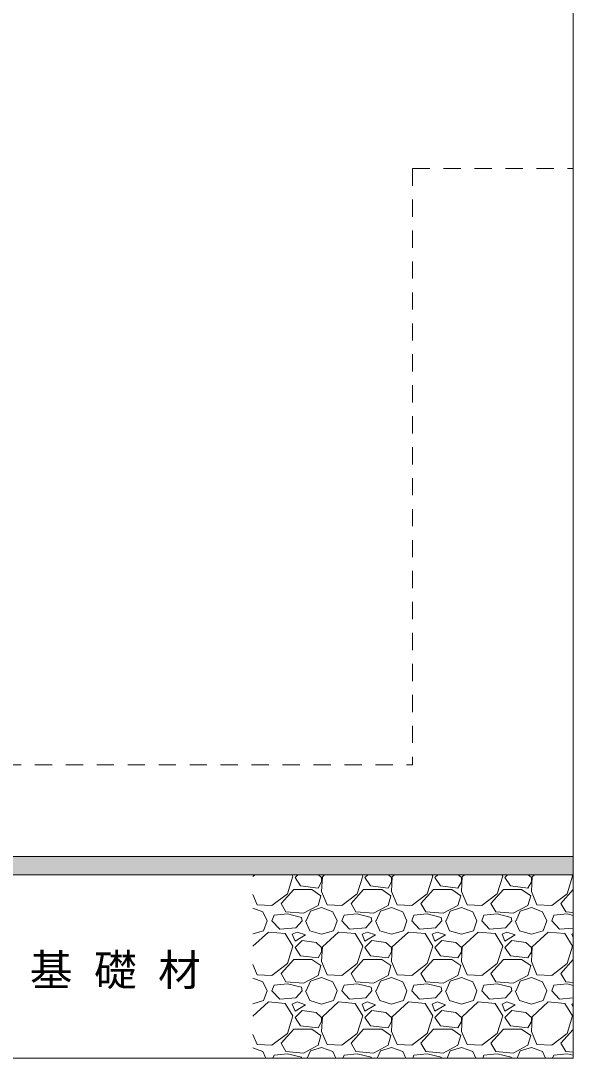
# Model space of a CAD drawing. Units: millimetres at full size; details may follow other scales. Extents: x 95 to 26200, y 7460 to 13400.
# Drawn here: x 11391 to 11993, y 9946 to 11077 of the extents above; entities that cross this region are included whole.
import ezdxf
from ezdxf.enums import TextEntityAlignment as Align

# ---------------------------------------------------------------- set-up
doc = ezdxf.new("R2010")
doc.units = ezdxf.units.MM
doc.header["$LTSCALE"] = 25
doc.linetypes.add('USER1', pattern=[1.35, 0.75, -0.6])
doc.layers.add('ハッチング', color=7, linetype='Continuous')
doc.layers.add('文字', color=7, linetype='Continuous')
for name, color, linetype, lineweight in [('ハッチング_基礎', 150, 'Continuous', 5), ('本体', 2, 'Continuous', 20), ('舗装・基礎', 7, 'Continuous', 20)]:
    doc.layers.add(name, color=color, linetype=linetype, lineweight=lineweight)
doc.styles.add('ＭＳ ゴシック', font='')
doc.styles.get('ＭＳ ゴシック').set_extended_font_data('MS Gothic')

msp = doc.modelspace()

# ---------------------------------------------------------------- hatches: boundary and pattern name
at = {"layer": 'ハッチング'}
msp.add_hatch(color=256, dxfattribs=at).paths.add_polyline_path([(10995.2, 10166.22), (10995.2, 10146.22), (11993.2, 10146.22), (11993.2, 10166.22)])

# ---------------------------------------------------------------- linework, layer by layer
at = {"layer": 'ハッチング_基礎'}
for p, q in [((11646.06, 10146.22), (11644.2, 10144.52)), ((11681.67, 10125.66), (11687.77, 10144.71)), ((11687.77, 10144.71), (11686.84, 10146.22)), ((11693.09, 10146.22), (11690.05, 10143.19)), ((11690.05, 10143.19), (11696.15, 10134.04)), ((11715.2, 10131.76), (11719.01, 10138.61)), ((11719.01, 10143.19), (11715.54, 10146.22)), ((11719.77, 10143.95), (11719.01, 10127.95)), ((11719.01, 10138.61), (11719.01, 10143.19)), ((11722.26, 10146.22), (11719.77, 10143.95)), ((11757.87, 10125.66), (11763.97, 10144.71)), ((11763.97, 10144.71), (11763.04, 10146.22)), ((11769.29, 10146.22), (11766.25, 10143.19)), ((11766.25, 10143.19), (11772.35, 10134.04)), ((11791.4, 10131.76), (11795.21, 10138.61)), ((11795.21, 10143.19), (11791.74, 10146.22)), ((11795.97, 10143.95), (11795.21, 10127.95)), ((11795.21, 10138.61), (11795.21, 10143.19)), ((11798.46, 10146.22), (11795.97, 10143.95)), ((11834.07, 10125.66), (11840.17, 10144.71)), ((11840.17, 10144.71), (11839.24, 10146.22)), ((11845.49, 10146.22), (11842.45, 10143.19)), ((11842.45, 10143.19), (11848.55, 10134.04)), ((11867.6, 10131.76), (11871.41, 10138.61)), ((11871.41, 10143.19), (11867.94, 10146.22)), ((11872.17, 10143.95), (11871.41, 10127.95)), ((11871.41, 10138.61), (11871.41, 10143.19)), ((11874.66, 10146.22), (11872.17, 10143.95)), ((11910.27, 10125.66), (11916.37, 10144.71)), ((11916.37, 10144.71), (11915.44, 10146.22)), ((11921.69, 10146.22), (11918.65, 10143.19)), ((11918.65, 10143.19), (11924.75, 10134.04)), ((11943.8, 10131.76), (11947.61, 10138.61)), ((11947.61, 10143.19), (11944.14, 10146.22)), ((11948.37, 10143.95), (11947.61, 10127.95)), ((11947.61, 10138.61), (11947.61, 10143.19)), ((11950.86, 10146.22), (11948.37, 10143.95)), ((11986.47, 10125.66), (11992.57, 10144.71)), ((11992.57, 10144.71), (11991.64, 10146.22)), ((11644.2, 10124.65), (11648.9, 10113.47)), ((11664.91, 10112.71), (11681.67, 10125.66)), ((11674.81, 10114.99), (11688.53, 10130.23)), ((11688.53, 10130.23), (11708.34, 10130.23)), ((11696.15, 10134.04), (11715.2, 10131.76)), ((11708.34, 10130.23), (11718.25, 10123.37)), ((11719.01, 10127.95), (11725.1, 10113.47)), ((11741.11, 10112.71), (11757.87, 10125.66)), ((11751.01, 10114.99), (11764.73, 10130.23)), ((11764.73, 10130.23), (11784.54, 10130.23)), ((11772.35, 10134.04), (11791.4, 10131.76)), ((11784.54, 10130.23), (11794.45, 10123.37)), ((11795.21, 10127.95), (11801.3, 10113.47)), ((11817.31, 10112.71), (11834.07, 10125.66)), ((11827.21, 10114.99), (11840.93, 10130.23)), ((11840.93, 10130.23), (11860.74, 10130.23)), ((11848.55, 10134.04), (11867.6, 10131.76)), ((11860.74, 10130.23), (11870.65, 10123.37)), ((11871.41, 10127.95), (11877.5, 10113.47)), ((11893.51, 10112.71), (11910.27, 10125.66)), ((11903.41, 10114.99), (11917.13, 10130.23)), ((11917.13, 10130.23), (11936.94, 10130.23)), ((11924.75, 10134.04), (11943.8, 10131.76)), ((11936.94, 10130.23), (11946.85, 10123.37)), ((11947.61, 10127.95), (11953.7, 10113.47)), ((11969.71, 10112.71), (11986.47, 10125.66)), ((11979.61, 10114.99), (11993.2, 10130.09)), ((11648.9, 10113.47), (11664.91, 10112.71)), ((11680.15, 10105.85), (11674.81, 10114.99)), ((11715.2, 10112.71), (11699.2, 10104.32)), ((11718.25, 10123.37), (11715.2, 10112.71)), ((11725.1, 10113.47), (11741.11, 10112.71)), ((11756.35, 10105.85), (11751.01, 10114.99)), ((11791.4, 10112.71), (11775.4, 10104.32)), ((11794.45, 10123.37), (11791.4, 10112.71)), ((11801.3, 10113.47), (11817.31, 10112.71)), ((11832.55, 10105.85), (11827.21, 10114.99)), ((11867.6, 10112.71), (11851.6, 10104.32)), ((11870.65, 10123.37), (11867.6, 10112.71)), ((11877.5, 10113.47), (11893.51, 10112.71)), ((11908.75, 10105.85), (11903.41, 10114.99)), ((11943.8, 10112.71), (11927.8, 10104.32)), ((11946.85, 10123.37), (11943.8, 10112.71)), ((11953.7, 10113.47), (11969.71, 10112.71)), ((11984.95, 10105.85), (11979.61, 10114.99)), ((11644.2, 10109.9), (11655, 10105.85)), ((11655, 10105.85), (11659.57, 10095.94)), ((11664.91, 10095.94), (11667.19, 10102.04)), ((11681.67, 10103.56), (11667.19, 10102.04)), ((11699.2, 10104.32), (11680.15, 10105.85)), ((11696.91, 10099.75), (11681.67, 10103.56)), ((11702.24, 10095.94), (11706.82, 10106.61)), ((11706.82, 10106.61), (11719.01, 10110.42)), ((11719.01, 10110.42), (11731.2, 10105.85)), ((11731.2, 10105.85), (11735.77, 10095.94)), ((11741.11, 10095.94), (11743.39, 10102.04)), ((11757.87, 10103.56), (11743.39, 10102.04)), ((11775.4, 10104.32), (11756.35, 10105.85)), ((11773.11, 10099.75), (11757.87, 10103.56)), ((11778.44, 10095.94), (11783.02, 10106.61)), ((11783.02, 10106.61), (11795.21, 10110.42)), ((11795.21, 10110.42), (11807.4, 10105.85)), ((11807.4, 10105.85), (11811.97, 10095.94)), ((11817.31, 10095.94), (11819.59, 10102.04)), ((11834.07, 10103.56), (11819.59, 10102.04)), ((11851.6, 10104.32), (11832.55, 10105.85)), ((11849.31, 10099.75), (11834.07, 10103.56)), ((11854.64, 10095.94), (11859.22, 10106.61)), ((11859.22, 10106.61), (11871.41, 10110.42)), ((11871.41, 10110.42), (11883.6, 10105.85)), ((11883.6, 10105.85), (11888.17, 10095.94)), ((11893.51, 10095.94), (11895.79, 10102.04)), ((11910.27, 10103.56), (11895.79, 10102.04)), ((11927.8, 10104.32), (11908.75, 10105.85)), ((11925.51, 10099.75), (11910.27, 10103.56)), ((11930.84, 10095.94), (11935.42, 10106.61)), ((11935.42, 10106.61), (11947.61, 10110.42)), ((11947.61, 10110.42), (11959.8, 10105.85)), ((11959.8, 10105.85), (11964.37, 10095.94)), ((11969.71, 10095.94), (11971.99, 10102.04)), ((11986.47, 10103.56), (11971.99, 10102.04)), ((11993.2, 10105.19), (11984.95, 10105.85)), ((11993.2, 10101.88), (11986.47, 10103.56)), ((11655.76, 10085.27), (11659.57, 10095.94)), ((11673.29, 10086.8), (11664.91, 10095.94)), ((11697.67, 10095.94), (11690.81, 10088.32)), ((11697.67, 10095.94), (11696.91, 10099.75)), ((11701.48, 10095.94), (11706.05, 10085.27)), ((11731.96, 10085.27), (11735.77, 10095.94)), ((11749.49, 10086.8), (11741.11, 10095.94)), ((11773.87, 10095.94), (11767.01, 10088.32)), ((11773.87, 10095.94), (11773.11, 10099.75)), ((11777.68, 10095.94), (11782.25, 10085.27)), ((11808.16, 10085.27), (11811.97, 10095.94)), ((11825.69, 10086.8), (11817.31, 10095.94)), ((11850.07, 10095.94), (11843.21, 10088.32)), ((11850.07, 10095.94), (11849.31, 10099.75)), ((11853.88, 10095.94), (11858.45, 10085.27)), ((11884.36, 10085.27), (11888.17, 10095.94)), ((11901.89, 10086.8), (11893.51, 10095.94)), ((11926.27, 10095.94), (11919.41, 10088.32)), ((11926.27, 10095.94), (11925.51, 10099.75)), ((11930.08, 10095.94), (11934.65, 10085.27)), ((11960.56, 10085.27), (11964.37, 10095.94)), ((11978.09, 10086.8), (11969.71, 10095.94)), ((11644.2, 10081.87), (11655.76, 10085.27)), ((11661.09, 10083.75), (11644.2, 10068.32)), ((11679.38, 10082.23), (11661.1, 10083.75)), ((11690.81, 10088.32), (11673.29, 10086.8)), ((11687.77, 10068.51), (11679.38, 10082.23)), ((11692.34, 10083.75), (11687, 10081.46)), ((11687, 10081.46), (11690.05, 10073.84)), ((11690.05, 10073.84), (11701.48, 10080.7)), ((11701.48, 10080.7), (11692.34, 10083.75)), ((11706.05, 10085.27), (11719.01, 10081.46)), ((11719.01, 10081.46), (11731.96, 10085.27)), ((11737.29, 10083.75), (11719.77, 10067.75)), ((11755.58, 10082.23), (11737.3, 10083.75)), ((11767.01, 10088.32), (11749.49, 10086.8)), ((11763.97, 10068.51), (11755.58, 10082.23)), ((11768.54, 10083.75), (11763.2, 10081.46)), ((11763.2, 10081.46), (11766.25, 10073.84)), ((11766.25, 10073.84), (11777.68, 10080.7)), ((11777.68, 10080.7), (11768.54, 10083.75)), ((11782.25, 10085.27), (11795.21, 10081.46)), ((11795.21, 10081.46), (11808.16, 10085.27)), ((11813.49, 10083.75), (11795.97, 10067.75)), ((11831.78, 10082.23), (11813.5, 10083.75)), ((11843.21, 10088.32), (11825.69, 10086.8)), ((11840.17, 10068.51), (11831.78, 10082.23)), ((11844.74, 10083.75), (11839.4, 10081.46)), ((11839.4, 10081.46), (11842.45, 10073.84)), ((11842.45, 10073.84), (11853.88, 10080.7)), ((11853.88, 10080.7), (11844.74, 10083.75)), ((11858.45, 10085.27), (11871.41, 10081.46)), ((11871.41, 10081.46), (11884.36, 10085.27)), ((11889.69, 10083.75), (11872.17, 10067.75)), ((11907.98, 10082.23), (11889.7, 10083.75)), ((11919.41, 10088.32), (11901.89, 10086.8)), ((11916.37, 10068.51), (11907.98, 10082.23)), ((11920.94, 10083.75), (11915.6, 10081.46)), ((11915.6, 10081.46), (11918.65, 10073.84)), ((11918.65, 10073.84), (11930.08, 10080.7)), ((11930.08, 10080.7), (11920.94, 10083.75)), ((11934.65, 10085.27), (11947.61, 10081.46)), ((11947.61, 10081.46), (11960.56, 10085.27)), ((11965.89, 10083.75), (11948.37, 10067.75)), ((11984.18, 10082.23), (11965.9, 10083.75)), ((11993.2, 10088.11), (11978.09, 10086.8)), ((11992.57, 10068.51), (11984.18, 10082.23)), ((11993.2, 10082.06), (11991.8, 10081.46)), ((11991.8, 10081.46), (11993.2, 10077.98)), ((11681.67, 10049.46), (11687.77, 10068.51)), ((11697.67, 10074.61), (11690.05, 10066.99)), ((11712.91, 10072.32), (11697.67, 10074.61)), ((11719.01, 10066.99), (11712.91, 10072.32)), ((11719.77, 10067.75), (11719.01, 10051.75)), ((11757.87, 10049.46), (11763.97, 10068.51)), ((11773.87, 10074.61), (11766.25, 10066.99)), ((11789.11, 10072.32), (11773.87, 10074.61)), ((11795.21, 10066.99), (11789.11, 10072.32)), ((11795.97, 10067.75), (11795.21, 10051.75)), ((11834.07, 10049.46), (11840.17, 10068.51)), ((11850.07, 10074.61), (11842.45, 10066.99)), ((11865.31, 10072.32), (11850.07, 10074.61)), ((11871.41, 10066.99), (11865.31, 10072.32)), ((11872.17, 10067.75), (11871.41, 10051.75)), ((11910.27, 10049.46), (11916.37, 10068.51)), ((11926.27, 10074.61), (11918.65, 10066.99)), ((11941.51, 10072.32), (11926.27, 10074.61)), ((11947.61, 10066.99), (11941.51, 10072.32)), ((11948.37, 10067.75), (11947.61, 10051.75)), ((11986.47, 10049.46), (11992.57, 10068.51)), ((11690.05, 10066.99), (11696.15, 10057.84)), ((11696.15, 10057.84), (11715.2, 10055.56)), ((11715.2, 10055.56), (11719.01, 10062.41)), ((11719.01, 10062.41), (11719.01, 10066.99)), ((11766.25, 10066.99), (11772.35, 10057.84)), ((11772.35, 10057.84), (11791.4, 10055.56)), ((11791.4, 10055.56), (11795.21, 10062.41)), ((11795.21, 10062.41), (11795.21, 10066.99)), ((11842.45, 10066.99), (11848.55, 10057.84)), ((11848.55, 10057.84), (11867.6, 10055.56)), ((11867.6, 10055.56), (11871.41, 10062.41)), ((11871.41, 10062.41), (11871.41, 10066.99)), ((11918.65, 10066.99), (11924.75, 10057.84)), ((11924.75, 10057.84), (11943.8, 10055.56)), ((11943.8, 10055.56), (11947.61, 10062.41)), ((11947.61, 10062.41), (11947.61, 10066.99)), ((11644.2, 10048.45), (11648.9, 10037.27)), ((11664.91, 10036.51), (11681.67, 10049.46)), ((11674.81, 10038.79), (11688.53, 10054.03)), ((11688.53, 10054.03), (11708.34, 10054.03)), ((11708.34, 10054.03), (11718.25, 10047.17)), ((11718.25, 10047.17), (11715.2, 10036.51)), ((11719.01, 10051.75), (11725.1, 10037.27)), ((11741.11, 10036.51), (11757.87, 10049.46)), ((11751.01, 10038.79), (11764.73, 10054.03)), ((11764.73, 10054.03), (11784.54, 10054.03)), ((11784.54, 10054.03), (11794.45, 10047.17)), ((11794.45, 10047.17), (11791.4, 10036.51)), ((11795.21, 10051.75), (11801.3, 10037.27)), ((11817.31, 10036.51), (11834.07, 10049.46)), ((11827.21, 10038.79), (11840.93, 10054.03)), ((11840.93, 10054.03), (11860.74, 10054.03)), ((11860.74, 10054.03), (11870.65, 10047.17)), ((11870.65, 10047.17), (11867.6, 10036.51)), ((11871.41, 10051.75), (11877.5, 10037.27)), ((11893.51, 10036.51), (11910.27, 10049.46)), ((11903.41, 10038.79), (11917.13, 10054.03)), ((11917.13, 10054.03), (11936.94, 10054.03)), ((11936.94, 10054.03), (11946.85, 10047.17)), ((11946.85, 10047.17), (11943.8, 10036.51)), ((11947.61, 10051.75), (11953.7, 10037.27)), ((11969.71, 10036.51), (11986.47, 10049.46)), ((11979.61, 10038.79), (11993.2, 10053.89)), ((11644.2, 10033.7), (11655, 10029.65)), ((11648.9, 10037.27), (11664.91, 10036.51)), ((11680.15, 10029.65), (11674.81, 10038.79)), ((11715.2, 10036.51), (11699.2, 10028.12)), ((11706.82, 10030.41), (11719.01, 10034.22)), ((11719.01, 10034.22), (11731.2, 10029.65)), ((11725.1, 10037.27), (11741.11, 10036.51)), ((11756.35, 10029.65), (11751.01, 10038.79)), ((11791.4, 10036.51), (11775.4, 10028.12)), ((11783.02, 10030.41), (11795.21, 10034.22)), ((11795.21, 10034.22), (11807.4, 10029.65)), ((11801.3, 10037.27), (11817.31, 10036.51)), ((11832.55, 10029.65), (11827.21, 10038.79)), ((11867.6, 10036.51), (11851.6, 10028.12)), ((11859.22, 10030.41), (11871.41, 10034.22)), ((11871.41, 10034.22), (11883.6, 10029.65)), ((11877.5, 10037.27), (11893.51, 10036.51)), ((11908.75, 10029.65), (11903.41, 10038.79)), ((11943.8, 10036.51), (11927.8, 10028.12)), ((11935.42, 10030.41), (11947.61, 10034.22)), ((11947.61, 10034.22), (11959.8, 10029.65)), ((11953.7, 10037.27), (11969.71, 10036.51)), ((11984.95, 10029.65), (11979.61, 10038.79)), ((11655, 10029.65), (11659.57, 10019.74)), ((11664.91, 10019.74), (11667.19, 10025.84)), ((11681.67, 10027.36), (11667.19, 10025.84)), ((11699.2, 10028.12), (11680.15, 10029.65)), ((11696.91, 10023.55), (11681.67, 10027.36)), ((11697.67, 10019.74), (11696.91, 10023.55)), ((11702.24, 10019.74), (11706.82, 10030.41)), ((11731.2, 10029.65), (11735.77, 10019.74)), ((11741.11, 10019.74), (11743.39, 10025.84)), ((11757.87, 10027.36), (11743.39, 10025.84)), ((11775.4, 10028.12), (11756.35, 10029.65)), ((11773.11, 10023.55), (11757.87, 10027.36)), ((11773.87, 10019.74), (11773.11, 10023.55)), ((11778.44, 10019.74), (11783.02, 10030.41)), ((11807.4, 10029.65), (11811.97, 10019.74)), ((11817.31, 10019.74), (11819.59, 10025.84)), ((11834.07, 10027.36), (11819.59, 10025.84)), ((11851.6, 10028.12), (11832.55, 10029.65)), ((11849.31, 10023.55), (11834.07, 10027.36)), ((11850.07, 10019.74), (11849.31, 10023.55)), ((11854.64, 10019.74), (11859.22, 10030.41)), ((11883.6, 10029.65), (11888.17, 10019.74)), ((11893.51, 10019.74), (11895.79, 10025.84)), ((11910.27, 10027.36), (11895.79, 10025.84)), ((11927.8, 10028.12), (11908.75, 10029.65)), ((11925.51, 10023.55), (11910.27, 10027.36)), ((11926.27, 10019.74), (11925.51, 10023.55)), ((11930.84, 10019.74), (11935.42, 10030.41)), ((11959.8, 10029.65), (11964.37, 10019.74)), ((11969.71, 10019.74), (11971.99, 10025.84)), ((11986.47, 10027.36), (11971.99, 10025.84)), ((11993.2, 10028.99), (11984.95, 10029.65)), ((11993.2, 10025.68), (11986.47, 10027.36)), ((11655.76, 10009.07), (11659.57, 10019.74)), ((11673.29, 10010.6), (11664.91, 10019.74)), ((11690.81, 10012.12), (11673.29, 10010.6)), ((11697.67, 10019.74), (11690.81, 10012.12)), ((11701.48, 10019.74), (11706.05, 10009.07)), ((11731.96, 10009.07), (11735.77, 10019.74)), ((11749.49, 10010.6), (11741.11, 10019.74)), ((11767.01, 10012.12), (11749.49, 10010.6)), ((11773.87, 10019.74), (11767.01, 10012.12)), ((11777.68, 10019.74), (11782.25, 10009.07)), ((11808.16, 10009.07), (11811.97, 10019.74)), ((11825.69, 10010.6), (11817.31, 10019.74)), ((11843.21, 10012.12), (11825.69, 10010.6)), ((11850.07, 10019.74), (11843.21, 10012.12)), ((11853.88, 10019.74), (11858.45, 10009.07)), ((11884.36, 10009.07), (11888.17, 10019.74)), ((11901.89, 10010.6), (11893.51, 10019.74)), ((11919.41, 10012.12), (11901.89, 10010.6)), ((11926.27, 10019.74), (11919.41, 10012.12)), ((11930.08, 10019.74), (11934.65, 10009.07)), ((11960.56, 10009.07), (11964.37, 10019.74)), ((11978.09, 10010.6), (11969.71, 10019.74)), ((11993.2, 10011.91), (11978.09, 10010.6)), ((11644.2, 10005.67), (11655.76, 10009.07)), ((11661.09, 10007.55), (11644.2, 9992.12)), ((11679.38, 10006.03), (11661.1, 10007.55)), ((11687.77, 9992.31), (11679.38, 10006.03)), ((11692.34, 10007.55), (11687, 10005.26)), ((11687, 10005.26), (11690.05, 9997.64)), ((11690.05, 9997.64), (11701.48, 10004.5)), ((11701.48, 10004.5), (11692.34, 10007.55)), ((11706.05, 10009.07), (11719.01, 10005.26)), ((11719.01, 10005.26), (11731.96, 10009.07)), ((11737.29, 10007.55), (11719.77, 9991.55)), ((11755.58, 10006.03), (11737.3, 10007.55)), ((11763.97, 9992.31), (11755.58, 10006.03)), ((11768.54, 10007.55), (11763.2, 10005.26)), ((11763.2, 10005.26), (11766.25, 9997.64)), ((11766.25, 9997.64), (11777.68, 10004.5)), ((11777.68, 10004.5), (11768.54, 10007.55)), ((11782.25, 10009.07), (11795.21, 10005.26)), ((11795.21, 10005.26), (11808.16, 10009.07)), ((11813.49, 10007.55), (11795.97, 9991.55)), ((11831.78, 10006.03), (11813.5, 10007.55)), ((11840.17, 9992.31), (11831.78, 10006.03)), ((11844.74, 10007.55), (11839.4, 10005.26)), ((11839.4, 10005.26), (11842.45, 9997.64)), ((11842.45, 9997.64), (11853.88, 10004.5)), ((11853.88, 10004.5), (11844.74, 10007.55)), ((11858.45, 10009.07), (11871.41, 10005.26)), ((11871.41, 10005.26), (11884.36, 10009.07)), ((11889.69, 10007.55), (11872.17, 9991.55)), ((11907.98, 10006.03), (11889.7, 10007.55)), ((11916.37, 9992.31), (11907.98, 10006.03)), ((11920.94, 10007.55), (11915.6, 10005.26)), ((11915.6, 10005.26), (11918.65, 9997.64)), ((11918.65, 9997.64), (11930.08, 10004.5)), ((11930.08, 10004.5), (11920.94, 10007.55)), ((11934.65, 10009.07), (11947.61, 10005.26)), ((11947.61, 10005.26), (11960.56, 10009.07)), ((11965.89, 10007.55), (11948.37, 9991.55)), ((11984.18, 10006.03), (11965.9, 10007.55)), ((11992.57, 9992.31), (11984.18, 10006.03)), ((11993.2, 10005.86), (11991.8, 10005.26)), ((11991.8, 10005.26), (11993.2, 10001.78)), ((11681.67, 9973.26), (11687.77, 9992.31)), ((11697.67, 9998.41), (11690.05, 9990.79)), ((11690.05, 9990.79), (11696.15, 9981.64)), ((11712.91, 9996.12), (11697.67, 9998.41)), ((11719.01, 9990.79), (11712.91, 9996.12)), ((11719.77, 9991.55), (11719.01, 9975.55)), ((11719.01, 9986.21), (11719.01, 9990.79)), ((11757.87, 9973.26), (11763.97, 9992.31)), ((11773.87, 9998.41), (11766.25, 9990.79)), ((11766.25, 9990.79), (11772.35, 9981.64)), ((11789.11, 9996.12), (11773.87, 9998.41)), ((11795.21, 9990.79), (11789.11, 9996.12)), ((11795.97, 9991.55), (11795.21, 9975.55)), ((11795.21, 9986.21), (11795.21, 9990.79)), ((11834.07, 9973.26), (11840.17, 9992.31)), ((11850.07, 9998.41), (11842.45, 9990.79)), ((11842.45, 9990.79), (11848.55, 9981.64)), ((11865.31, 9996.12), (11850.07, 9998.41)), ((11871.41, 9990.79), (11865.31, 9996.12)), ((11872.17, 9991.55), (11871.41, 9975.55)), ((11871.41, 9986.21), (11871.41, 9990.79)), ((11910.27, 9973.26), (11916.37, 9992.31)), ((11926.27, 9998.41), (11918.65, 9990.79)), ((11918.65, 9990.79), (11924.75, 9981.64)), ((11941.51, 9996.12), (11926.27, 9998.41)), ((11947.61, 9990.79), (11941.51, 9996.12)), ((11948.37, 9991.55), (11947.61, 9975.55)), ((11947.61, 9986.21), (11947.61, 9990.79)), ((11986.47, 9973.26), (11992.57, 9992.31)), ((11674.81, 9962.59), (11688.53, 9977.83)), ((11688.53, 9977.83), (11708.34, 9977.83)), ((11696.15, 9981.64), (11715.2, 9979.36)), ((11708.34, 9977.83), (11718.25, 9970.97)), ((11715.2, 9979.36), (11719.01, 9986.21)), ((11751.01, 9962.59), (11764.73, 9977.83)), ((11764.73, 9977.83), (11784.54, 9977.83)), ((11772.35, 9981.64), (11791.4, 9979.36)), ((11784.54, 9977.83), (11794.45, 9970.97)), ((11791.4, 9979.36), (11795.21, 9986.21)), ((11827.21, 9962.59), (11840.93, 9977.83)), ((11840.93, 9977.83), (11860.74, 9977.83)), ((11848.55, 9981.64), (11867.6, 9979.36)), ((11860.74, 9977.83), (11870.65, 9970.97)), ((11867.6, 9979.36), (11871.41, 9986.21)), ((11903.41, 9962.59), (11917.13, 9977.83)), ((11917.13, 9977.83), (11936.94, 9977.83)), ((11924.75, 9981.64), (11943.8, 9979.36)), ((11936.94, 9977.83), (11946.85, 9970.97)), ((11943.8, 9979.36), (11947.61, 9986.21)), ((11979.61, 9962.59), (11993.2, 9977.69)), ((11644.2, 9972.25), (11648.9, 9961.07)), ((11664.91, 9960.31), (11681.67, 9973.26)), ((11718.25, 9970.97), (11715.2, 9960.31)), ((11719.01, 9975.55), (11725.1, 9961.07)), ((11741.11, 9960.31), (11757.87, 9973.26)), ((11794.45, 9970.97), (11791.4, 9960.31)), ((11795.21, 9975.55), (11801.3, 9961.07)), ((11817.31, 9960.31), (11834.07, 9973.26)), ((11870.65, 9970.97), (11867.6, 9960.31)), ((11871.41, 9975.55), (11877.5, 9961.07)), ((11893.51, 9960.31), (11910.27, 9973.26)), ((11946.85, 9970.97), (11943.8, 9960.31)), ((11947.61, 9975.55), (11953.7, 9961.07)), ((11969.71, 9960.31), (11986.47, 9973.26)), ((11644.2, 9957.5), (11655, 9953.45)), ((11648.9, 9961.07), (11664.91, 9960.31)), ((11680.15, 9953.45), (11674.81, 9962.59)), ((11715.2, 9960.31), (11699.2, 9951.92)), ((11706.82, 9954.21), (11719.01, 9958.02)), ((11719.01, 9958.02), (11731.2, 9953.45)), ((11725.1, 9961.07), (11741.11, 9960.31)), ((11756.35, 9953.45), (11751.01, 9962.59)), ((11791.4, 9960.31), (11775.4, 9951.92)), ((11783.02, 9954.21), (11795.21, 9958.02)), ((11795.21, 9958.02), (11807.4, 9953.45)), ((11801.3, 9961.07), (11817.31, 9960.31)), ((11832.55, 9953.45), (11827.21, 9962.59)), ((11867.6, 9960.31), (11851.6, 9951.92)), ((11859.22, 9954.21), (11871.41, 9958.02)), ((11871.41, 9958.02), (11883.6, 9953.45)), ((11877.5, 9961.07), (11893.51, 9960.31)), ((11908.75, 9953.45), (11903.41, 9962.59)), ((11943.8, 9960.31), (11927.8, 9951.92)), ((11935.42, 9954.21), (11947.61, 9958.02)), ((11947.61, 9958.02), (11959.8, 9953.45)), ((11953.7, 9961.07), (11969.71, 9960.31)), ((11984.95, 9953.45), (11979.61, 9962.59)), ((11655, 9953.45), (11658.33, 9946.22)), ((11665.91, 9946.22), (11667.19, 9949.64)), ((11681.67, 9951.16), (11667.19, 9949.64)), ((11699.2, 9951.92), (11680.15, 9953.45)), ((11696.91, 9947.35), (11681.67, 9951.16)), ((11697.13, 9946.22), (11696.91, 9947.35)), ((11703.39, 9946.22), (11706.82, 9954.21)), ((11731.2, 9953.45), (11734.53, 9946.22)), ((11742.11, 9946.22), (11743.39, 9949.64)), ((11757.87, 9951.16), (11743.39, 9949.64)), ((11775.4, 9951.92), (11756.35, 9953.45)), ((11773.11, 9947.35), (11757.87, 9951.16)), ((11773.33, 9946.22), (11773.11, 9947.35)), ((11779.59, 9946.22), (11783.02, 9954.21)), ((11807.4, 9953.45), (11810.73, 9946.22)), ((11818.31, 9946.22), (11819.59, 9949.64)), ((11834.07, 9951.16), (11819.59, 9949.64)), ((11851.6, 9951.92), (11832.55, 9953.45)), ((11849.31, 9947.35), (11834.07, 9951.16)), ((11849.53, 9946.22), (11849.31, 9947.35)), ((11855.79, 9946.22), (11859.22, 9954.21)), ((11883.6, 9953.45), (11886.93, 9946.22)), ((11894.51, 9946.22), (11895.79, 9949.64)), ((11910.27, 9951.16), (11895.79, 9949.64)), ((11927.8, 9951.92), (11908.75, 9953.45)), ((11925.51, 9947.35), (11910.27, 9951.16)), ((11925.73, 9946.22), (11925.51, 9947.35)), ((11931.99, 9946.22), (11935.42, 9954.21)), ((11959.8, 9953.45), (11963.13, 9946.22)), ((11970.71, 9946.22), (11971.99, 9949.64)), ((11986.47, 9951.16), (11971.99, 9949.64)), ((11993.2, 9952.79), (11984.95, 9953.45)), ((11993.2, 9949.48), (11986.47, 9951.16))]:
    msp.add_line(p, q, dxfattribs=at)
at = {"layer": '本体'}
msp.add_line((11993.2, 11791.22), (11993.2, 10166.22), dxfattribs=at)
at = {"layer": '本体', "linetype": 'USER1', "lineweight": 15}
for p, q in [((11818.2, 10916.22), (11993.2, 10916.22)), ((11818.2, 10916.22), (11818.2, 10266.22)), ((11170.2, 10266.22), (11818.2, 10266.22))]:
    msp.add_line(p, q, dxfattribs=at)
at = {"layer": '本体', "lineweight": 9}
msp.add_line((10995.2, 10166.22), (11993.2, 10166.22), dxfattribs=at)
at = {"layer": '舗装・基礎', "color": 3, "lineweight": 13}
for p, q in [((11993.2, 10166.22), (11993.2, 9946.22)), ((10995.2, 10146.22), (11993.2, 10146.22)), ((10995.2, 9946.22), (11993.2, 9946.22))]:
    msp.add_line(p, q, dxfattribs=at)

# ---------------------------------------------------------------- texts
at = {"layer": '文字', "style": 'ＭＳ ゴシック'}
msp.add_text('基 礎 材', height=34.18, dxfattribs=at).set_placement((11494.2, 10042.37), align=Align.MIDDLE_CENTER)

doc.saveas('drawing.dxf')
